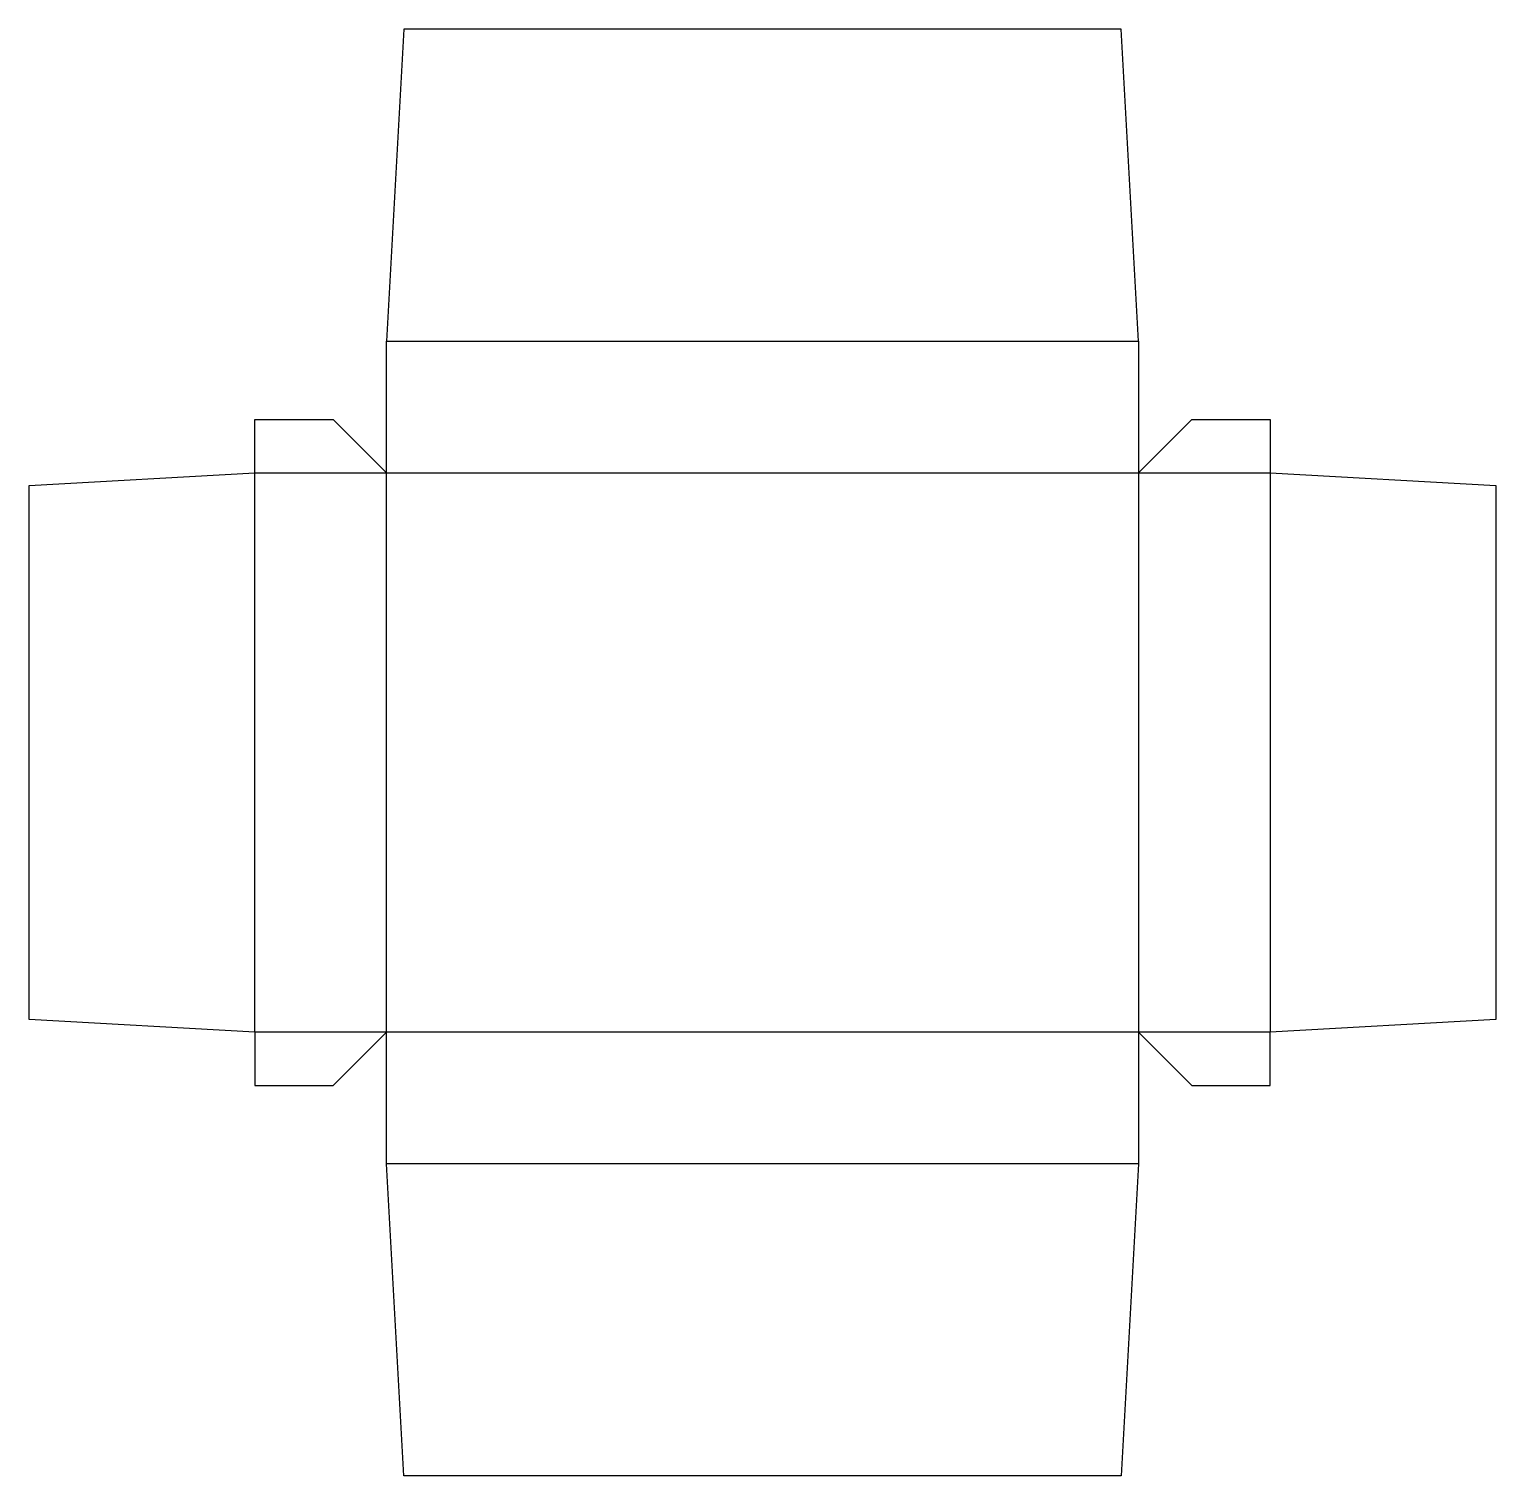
# Model space of a CAD drawing. Header units: millimetres. Extents: x 0 to 686, y 0 to 676.
import ezdxf

# ---------------------------------------------------------------- set-up
doc = ezdxf.new("R2010")
doc.units = ezdxf.units.MM
doc.layers.add('CREASE', color=5, linetype='CONTINUOUS')
doc.layers.add('CUT', color=1, linetype='CONTINUOUS')

msp = doc.modelspace()

# ---------------------------------------------------------------- linework, layer by layer
at = {"layer": 'CREASE'}
for p, q in [((167.08, 530.6), (518.68, 530.6)), ((105.48, 469), (167.08, 469)), ((105.48, 207.4), (105.48, 469)), ((167.08, 469), (518.68, 469)), ((167.08, 207.4), (167.08, 469)), ((518.68, 469), (518.68, 207.4)), ((518.68, 469), (580.28, 469)), ((580.28, 469), (580.28, 207.4)), ((167.08, 207.4), (105.48, 207.4)), ((518.68, 207.4), (167.08, 207.4)), ((580.28, 207.4), (518.68, 207.4)), ((518.68, 145.8), (167.08, 145.8))]:
    msp.add_line(p, q, dxfattribs=at)
at = {"layer": 'CUT'}
for p, q in [((175.08, 676.4), (167.08, 530.6)), ((510.68, 676.4), (175.08, 676.4)), ((518.68, 530.6), (510.68, 676.4)), ((167.08, 469), (167.08, 530.6)), ((518.68, 530.6), (518.68, 469)), ((105.48, 469), (105.48, 494)), ((105.48, 494), (142.08, 494)), ((142.08, 494), (167.08, 469)), ((518.68, 469), (543.68, 494)), ((543.68, 494), (580.28, 494)), ((580.28, 494), (580.28, 469)), ((0, 463), (105.48, 469)), ((580.28, 469), (685.76, 463)), ((0, 213.4), (0, 463)), ((685.76, 463), (685.76, 213.4)), ((105.48, 207.4), (0, 213.4)), ((685.76, 213.4), (580.28, 207.4)), ((105.48, 207.4), (105.48, 182.4)), ((142.08, 182.4), (167.08, 207.4)), ((167.08, 145.8), (167.08, 207.4)), ((518.68, 207.4), (518.68, 145.8)), ((518.68, 207.4), (543.68, 182.4)), ((580.28, 182.4), (580.28, 207.4)), ((105.48, 182.4), (142.08, 182.4)), ((543.68, 182.4), (580.28, 182.4)), ((175.08, 0), (167.08, 145.8)), ((518.68, 145.8), (510.68, 0)), ((510.68, 0), (175.08, 0))]:
    msp.add_line(p, q, dxfattribs=at)

doc.saveas('drawing.dxf')
